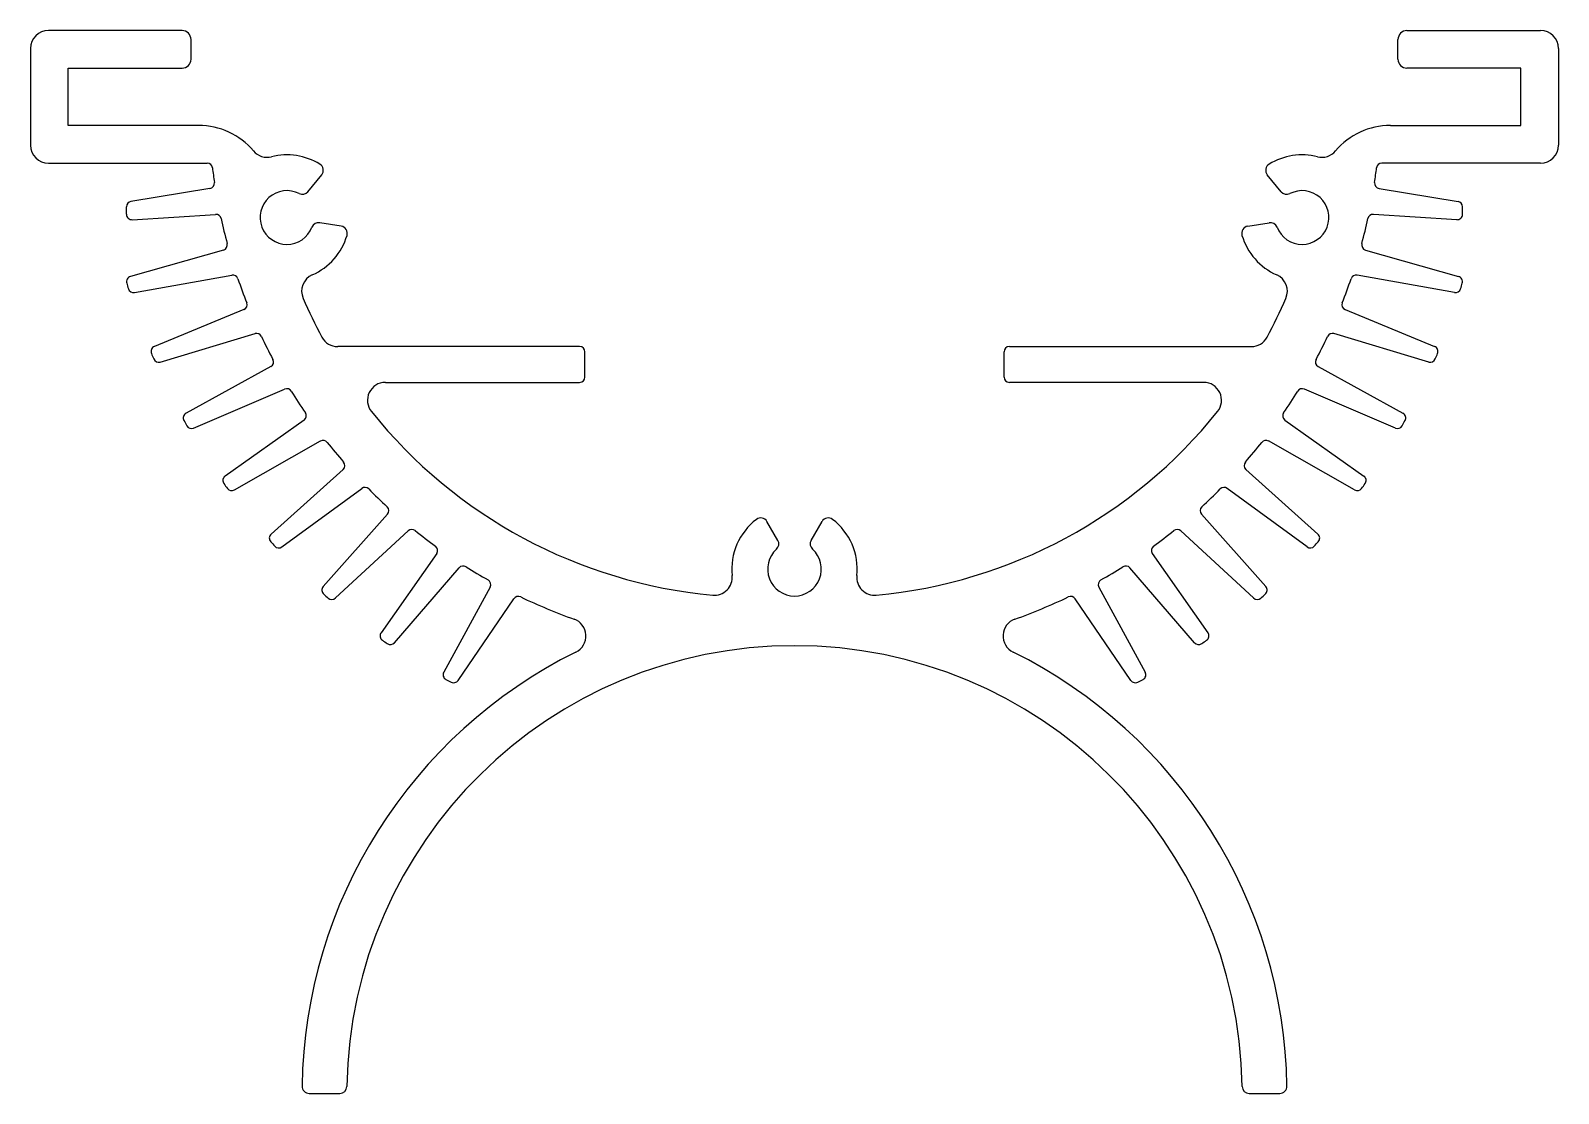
# Model space of a CAD drawing. Extents: x 984.1 to 1069.4, y 484 to 543.3.
import ezdxf

# ---------------------------------------------------------------- set-up
doc = ezdxf.new("R2010")
doc.units = 0
doc.layers.get('0').update_dxf_attribs({"linetype": 'CONTINUOUS'})

msp = doc.modelspace()

# ---------------------------------------------------------------- linework, layer by layer
for p, q in [((992.587, 543.309), (985.126, 543.309)), ((993.087, 541.709), (993.087, 542.809)), ((1060.487, 541.709), (1060.487, 542.809)), ((1060.987, 543.309), (1068.448, 543.309)), ((984.126, 542.309), (984.126, 536.909)), ((1069.448, 542.309), (1069.448, 536.909)), ((986.226, 541.209), (992.587, 541.209)), ((986.226, 538.009), (986.226, 541.209)), ((1067.348, 541.209), (1060.987, 541.209)), ((1067.348, 538.009), (1067.348, 541.209)), ((993.514, 538.009), (986.226, 538.009)), ((1060.061, 538.009), (1067.348, 538.009)), ((985.126, 535.909), (993.985, 535.909)), ((1068.448, 535.909), (1059.589, 535.909)), ((999.615, 534.311), (1000.383, 535.255)), ((1053.959, 534.311), (1053.191, 535.255)), ((994.145, 534.494), (989.734, 533.766)), ((1059.429, 534.494), (1063.84, 533.766)), ((989.483, 533.049), (989.483, 533.47)), ((1064.091, 533.049), (1064.091, 533.47)), ((989.802, 532.749), (994.454, 533.047)), ((1001.479, 532.383), (1000.278, 532.576)), ((1052.095, 532.383), (1053.297, 532.576)), ((1063.772, 532.749), (1059.12, 533.047)), ((994.898, 531.056), (989.701, 529.579)), ((1058.676, 531.056), (1063.873, 529.579)), ((989.929, 528.679), (995.369, 529.654)), ((1063.646, 528.679), (1058.205, 529.654)), ((996.035, 527.726), (991.038, 525.67)), ((1057.54, 527.726), (1062.536, 525.67)), ((991.366, 524.802), (996.661, 526.386)), ((1014.787, 525.665), (1001.28, 525.665)), ((1038.787, 525.665), (1052.294, 525.665)), ((1062.208, 524.802), (1056.913, 526.386)), ((1015.087, 523.965), (1015.087, 525.365)), ((1038.487, 523.965), (1038.487, 525.365)), ((997.541, 524.547), (992.809, 521.938)), ((1056.033, 524.547), (1060.765, 521.938)), ((993.234, 521.113), (998.315, 523.286)), ((1003.938, 523.665), (1014.787, 523.665)), ((1049.636, 523.665), (1038.787, 523.665)), ((1060.34, 521.113), (1055.259, 523.286)), ((999.397, 521.558), (994.992, 518.431)), ((1054.177, 521.558), (1058.583, 518.431)), ((995.507, 517.658), (1000.309, 520.393)), ((1058.067, 517.658), (1053.265, 520.393)), ((1001.581, 518.798), (997.557, 515.192)), ((1051.994, 518.798), (1056.017, 515.192)), ((998.156, 514.483), (1002.618, 517.744)), ((1055.418, 514.483), (1050.956, 517.744)), ((1004.062, 516.304), (1000.472, 512.265)), ((1049.512, 516.304), (1053.102, 512.265)), ((1001.148, 511.629), (1005.212, 515.374)), ((1025.858, 514.846), (1025.25, 515.9)), ((1027.716, 514.846), (1028.324, 515.9)), ((1052.426, 511.629), (1048.362, 515.374)), ((1006.81, 514.106), (1003.7, 509.687)), ((1046.764, 514.106), (1049.874, 509.687)), ((1004.444, 509.131), (1008.058, 513.312)), ((1049.13, 509.131), (1045.516, 513.312)), ((1009.789, 512.233), (1007.2, 507.491)), ((1043.785, 512.233), (1046.375, 507.491)), ((1008.001, 507.023), (1011.119, 511.586)), ((1045.573, 507.023), (1042.455, 511.586)), ((999.69, 483.965), (1001.39, 483.965)), ((1052.184, 483.965), (1053.884, 483.965))]:
    msp.add_line(p, q)
for centre, radius, start, end in [((985.126, 542.309), 1, 90, 180), ((992.587, 542.809), 0.5, 0, 90), ((1060.987, 542.809), 0.5, 90, 180), ((1068.448, 542.309), 1, 0, 90), ((992.587, 541.709), 0.5, 270, 0), ((1060.987, 541.709), 0.5, 180, 270), ((993.514, 534.009), 4, 40.1364, 90), ((1060.061, 534.009), 4, 90, 139.8636), ((985.126, 536.909), 1, 180, 270), ((1068.448, 536.909), 1, 270, 0), ((993.985, 535.609), 0.3, 7.0174, 90), ((997.336, 537.232), 1, 220.1364, 284.24768), ((998.444, 532.87), 3.5, 58.29975, 104.24768), ((1000.073, 535.508), 0.4, 320.88735, 58.29975), ((1053.502, 535.508), 0.4, 121.70025, 219.11265), ((1055.131, 532.87), 3.5, 75.75232, 121.70025), ((1056.238, 537.232), 1, 255.75232, 319.8636), ((1059.589, 535.609), 0.3, 90, 172.9826), ((1024.787, 539.4), 30.735, 187.0174, 188.54375), ((1028.787, 539.4), 30.735, 351.45625, 352.9826), ((994.097, 534.79), 0.3, 279.36568, 8.54375), ((998.444, 532.87), 1.5, 63.03844, 338.73167), ((999.305, 534.564), 0.4, 243.03844, 320.88735), ((1055.131, 532.87), 1.5, 201.26833, 116.96156), ((1054.269, 534.564), 0.4, 219.11265, 296.96156), ((1059.478, 534.79), 0.3, 171.45625, 260.63432), ((989.783, 533.47), 0.3, 99.36568, 180), ((1063.791, 533.47), 0.3, 0, 80.63432), ((989.783, 533.049), 0.3, 180, 273.65874), ((994.474, 532.748), 0.3, 12.37806, 93.65874), ((1024.787, 539.4), 30.735, 192.37806, 195.04369), ((1000.214, 532.181), 0.4, 80.887, 158.73167), ((1053.36, 532.181), 0.4, 21.26833, 99.113), ((1028.787, 539.4), 30.735, 344.95631, 347.62194), ((1059.101, 532.748), 0.3, 86.34126, 167.62194), ((1063.791, 533.049), 0.3, 266.34126, 0), ((998.444, 532.87), 3.5, 293.85024, 343.47203), ((1001.416, 531.988), 0.4, 343.47203, 80.887), ((1052.159, 531.988), 0.4, 99.113, 196.52797), ((1055.131, 532.87), 3.5, 196.52797, 246.14976), ((994.816, 531.345), 0.3, 285.86639, 15.04369), ((1058.758, 531.345), 0.3, 164.95631, 254.13361), ((989.783, 529.291), 0.3, 105.86639, 196.1091), ((1024.787, 539.4), 36.735, 196.1091, 196.62729), ((995.422, 529.359), 0.3, 18.8781, 100.15871), ((1024.787, 539.4), 30.735, 198.8781, 201.54369), ((1000.263, 528.754), 1, 113.85024, 203.46566), ((1053.311, 528.754), 1, 336.53434, 66.14976), ((1028.787, 539.4), 30.735, 338.45631, 341.1219), ((1058.153, 529.359), 0.3, 79.84129, 161.1219), ((1063.791, 529.291), 0.3, 343.8909, 74.13361), ((1028.787, 539.4), 36.735, 343.37271, 343.8909), ((989.876, 528.975), 0.3, 196.62729, 280.15871), ((1024.787, 539.4), 27.735, 203.46566, 208.44663), ((1028.787, 539.4), 27.735, 331.55337, 336.53434), ((1063.698, 528.975), 0.3, 259.84129, 343.37271), ((995.92, 528.004), 0.3, 292.36635, 21.54369), ((1057.654, 528.004), 0.3, 158.45631, 247.63365), ((991.152, 525.393), 0.3, 112.36635, 202.60919), ((996.747, 526.099), 0.3, 25.37804, 106.65882), ((1024.787, 539.4), 30.735, 205.37804, 208.04373), ((1001.28, 526.665), 1, 208.44663, 270), ((1014.787, 525.365), 0.3, 0, 90), ((1038.787, 525.365), 0.3, 90, 180), ((1052.294, 526.665), 1, 270, 331.55337), ((1028.787, 539.4), 30.735, 331.95627, 334.62196), ((1056.827, 526.099), 0.3, 73.34118, 154.62196), ((1062.422, 525.393), 0.3, 337.39081, 67.63365), ((1024.787, 539.4), 36.735, 202.60919, 203.12737), ((991.28, 525.089), 0.3, 203.12737, 286.65882), ((997.396, 524.809), 0.3, 298.86582, 28.04373), ((1056.178, 524.809), 0.3, 151.95627, 241.13418), ((1062.294, 525.089), 0.3, 253.34118, 336.87263), ((1028.787, 539.4), 36.735, 336.87263, 337.39081), ((1014.787, 523.965), 0.3, 270, 0), ((1038.787, 523.965), 0.3, 180, 270), ((998.433, 523.01), 0.3, 31.87812, 113.15875), ((1024.787, 539.4), 30.735, 211.87812, 214.54373), ((1003.938, 522.665), 1, 90, 218.75256), ((1049.636, 522.665), 1, 321.24744, 90), ((1028.787, 539.4), 30.735, 325.45627, 328.12188), ((1055.141, 523.01), 0.3, 66.84125, 148.12188), ((992.954, 521.676), 0.3, 118.86582, 209.10918), ((1024.787, 539.4), 36.735, 209.10918, 209.62744), ((999.224, 521.802), 0.3, 305.366, 34.54373), ((1024.787, 539.4), 27.735, 218.75256, 264.68446), ((1028.787, 539.4), 27.735, 275.31554, 321.24744), ((1054.35, 521.802), 0.3, 145.45627, 234.634), ((1028.787, 539.4), 36.735, 330.37256, 330.89082), ((1060.62, 521.676), 0.3, 330.89082, 61.13418), ((993.116, 521.388), 0.3, 209.62744, 293.15875), ((1060.458, 521.388), 0.3, 246.84125, 330.37256), ((1000.458, 520.132), 0.3, 38.37812, 119.65858), ((1024.787, 539.4), 30.735, 218.37812, 221.04375), ((1028.787, 539.4), 30.735, 318.95625, 321.62188), ((1053.116, 520.132), 0.3, 60.34142, 141.62188), ((1001.38, 519.022), 0.3, 311.86595, 41.04375), ((1052.194, 519.022), 0.3, 138.95625, 228.13405), ((995.165, 518.186), 0.3, 125.366, 215.60908), ((1024.787, 539.4), 36.735, 215.60908, 216.12729), ((1028.787, 539.4), 36.735, 323.87271, 324.39092), ((1058.409, 518.186), 0.3, 324.39092, 54.634), ((995.358, 517.919), 0.3, 216.12729, 299.65858), ((1002.795, 517.502), 0.3, 44.87812, 126.15853), ((1024.787, 539.4), 30.735, 224.87812, 227.54377), ((1028.787, 539.4), 30.735, 312.45623, 315.12188), ((1050.779, 517.502), 0.3, 53.84147, 135.12188), ((1058.216, 517.919), 0.3, 240.34142, 323.87271), ((1003.838, 516.503), 0.3, 318.36573, 47.54377), ((1049.736, 516.503), 0.3, 132.45623, 221.63427), ((1005.416, 515.153), 0.3, 51.37807, 132.65909), ((1024.787, 539.4), 30.735, 231.37807, 234.04375), ((1026.787, 513.237), 3.5, 127.41305, 185.83173), ((1024.904, 515.7), 0.4, 29.99973, 127.41305), ((1028.671, 515.7), 0.4, 52.58695, 150.00027), ((1026.787, 513.237), 3.5, 354.16827, 52.58695), ((1028.787, 539.4), 30.735, 305.95625, 308.62193), ((1048.158, 515.153), 0.3, 47.34091, 128.62193), ((997.757, 514.969), 0.3, 131.86595, 222.10908), ((1024.787, 539.4), 36.735, 222.10908, 222.62729), ((997.979, 514.725), 0.3, 222.62729, 306.15853), ((1006.564, 514.279), 0.3, 324.86558, 54.04375), ((1025.512, 514.646), 0.4, 312.15234, 29.99973), ((1028.062, 514.646), 0.4, 150.00027, 227.84766), ((1047.01, 514.279), 0.3, 125.95625, 215.13442), ((1055.595, 514.725), 0.3, 233.84147, 317.37271), ((1028.787, 539.4), 36.735, 317.37271, 317.89092), ((1055.817, 514.969), 0.3, 317.89092, 48.13405), ((1026.787, 513.237), 1.5, 132.15234, 47.84766), ((1008.285, 513.116), 0.3, 57.87808, 139.15916), ((1024.787, 539.4), 30.735, 237.87808, 240.54379), ((1022.31, 512.78), 1, 264.68446, 5.83173), ((1031.264, 512.78), 1, 174.16827, 275.31554), ((1028.787, 539.4), 30.735, 299.45621, 302.12192), ((1045.289, 513.116), 0.3, 40.84084, 122.12192), ((1000.697, 512.066), 0.3, 138.36573, 228.6091), ((1009.525, 512.377), 0.3, 331.36558, 60.54379), ((1044.049, 512.377), 0.3, 119.45621, 208.63442), ((1052.878, 512.066), 0.3, 311.3909, 41.63427), ((1024.787, 539.4), 36.735, 228.6091, 229.12736), ((1000.945, 511.849), 0.3, 229.12736, 312.65909), ((1011.367, 511.417), 0.3, 64.37805, 145.65884), ((1024.787, 539.4), 30.735, 244.37805, 250.39512), ((1028.787, 539.4), 30.735, 289.60494, 295.62195), ((1042.208, 511.417), 0.3, 34.34116, 115.62195), ((1052.629, 511.849), 0.3, 227.34091, 310.87264), ((1028.787, 539.4), 36.735, 310.87264, 311.3909), ((1014.139, 509.505), 1, 296.34608, 70.39512), ((1039.435, 509.505), 1, 109.60494, 243.65396), ((1003.946, 509.515), 0.3, 144.86558, 235.10911), ((1049.628, 509.515), 0.3, 304.89089, 35.13442), ((1026.787, 483.965), 27.5, 116.34608, 179.15428), ((1026.787, 483.965), 25, 0.90233, 179.09767), ((1024.787, 539.4), 36.735, 235.10911, 235.62742), ((1004.217, 509.327), 0.3, 235.62742, 319.15916), ((1026.787, 483.965), 27.5, 0.84572, 63.65396), ((1049.357, 509.327), 0.3, 220.84084, 304.37258), ((1028.787, 539.4), 36.735, 304.37258, 304.89089), ((1007.463, 507.348), 0.3, 151.36558, 241.60917), ((1024.787, 539.4), 36.735, 241.60917, 242.12739), ((1007.753, 507.192), 0.3, 242.12739, 325.65884), ((1045.821, 507.192), 0.3, 214.34116, 297.87261), ((1028.787, 539.4), 36.735, 297.87261, 298.39083), ((1046.111, 507.348), 0.3, 298.39083, 28.63442), ((999.69, 484.365), 0.4, 179.15428, 270), ((1001.39, 484.365), 0.4, 270, 359.09767), ((1052.184, 484.365), 0.4, 180.90233, 270), ((1053.884, 484.365), 0.4, 270, 0.84572)]:
    msp.add_arc(centre, radius, start, end)

doc.saveas('drawing.dxf')
